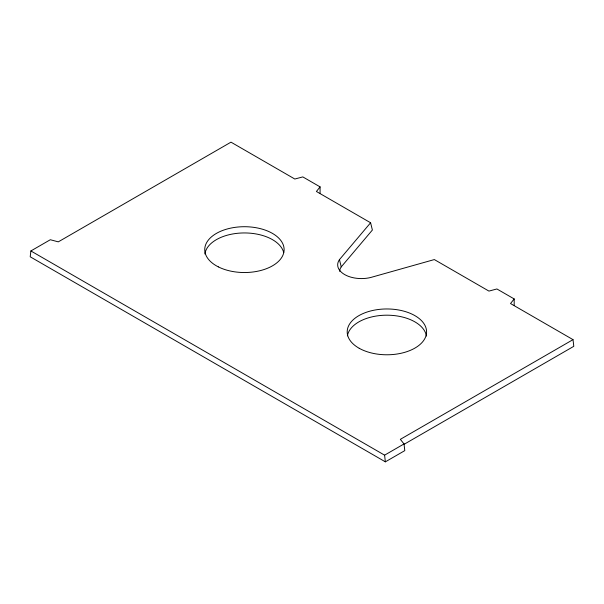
<?xml version="1.0" encoding="UTF-8"?>
<svg xmlns="http://www.w3.org/2000/svg" width="604" height="604" viewBox="0 0 604 604"><rect width="100%" height="100%" fill="white"/><g stroke="black" fill="none" stroke-linecap="round" stroke-linejoin="round"><path stroke-width="0.91" d="M320.082 193.106L320.082 186.878L302.815 176.904L294.827 179.026L230.977 142.159L58.301 241.857L50.313 239.735L30.887 250.954L30.2 256.783L385.367 461.841L404.793 450.622L404.016 443.948L400.346 439.334L573.022 339.644L573.8 346.318L403.57 444.604M320.082 186.878L316.413 191.483L370.599 222.77L372.381 230.033L341.237 266.885A20.4 11.778 0 0 0 339.705 271.385M370.599 222.77L339.463 259.622A23.782 13.733 0 0 0 344.635 274.563A23.782 13.733 0 0 0 370.501 277.546L434.336 259.569L488.93 291.09L496.911 288.969L514.185 298.942L510.516 303.548L573.022 339.644M30.887 250.954L384.589 455.159L404.016 443.948M339.463 259.622L341.237 266.885M384.589 455.159L385.367 461.841M514.185 298.942L514.185 305.171M347.398 335.869A39.683 22.907 0 0 1 387.066 315.19A39.683 22.907 0 0 1 426.416 336.066M204.884 253.974A39.683 22.907 0 0 1 243.246 232.955A39.683 22.907 0 0 1 283.714 252.608M359.237 348.304A39.683 22.907 0 0 0 425.367 337.485A39.683 22.907 0 0 0 376.073 309.829A39.683 22.907 0 0 0 359.237 348.304M218.331 266.877A39.683 22.907 0 0 0 283.367 254.05A39.683 22.907 0 0 0 231.596 227.942A39.683 22.907 0 0 0 218.331 266.877"/></g></svg>
